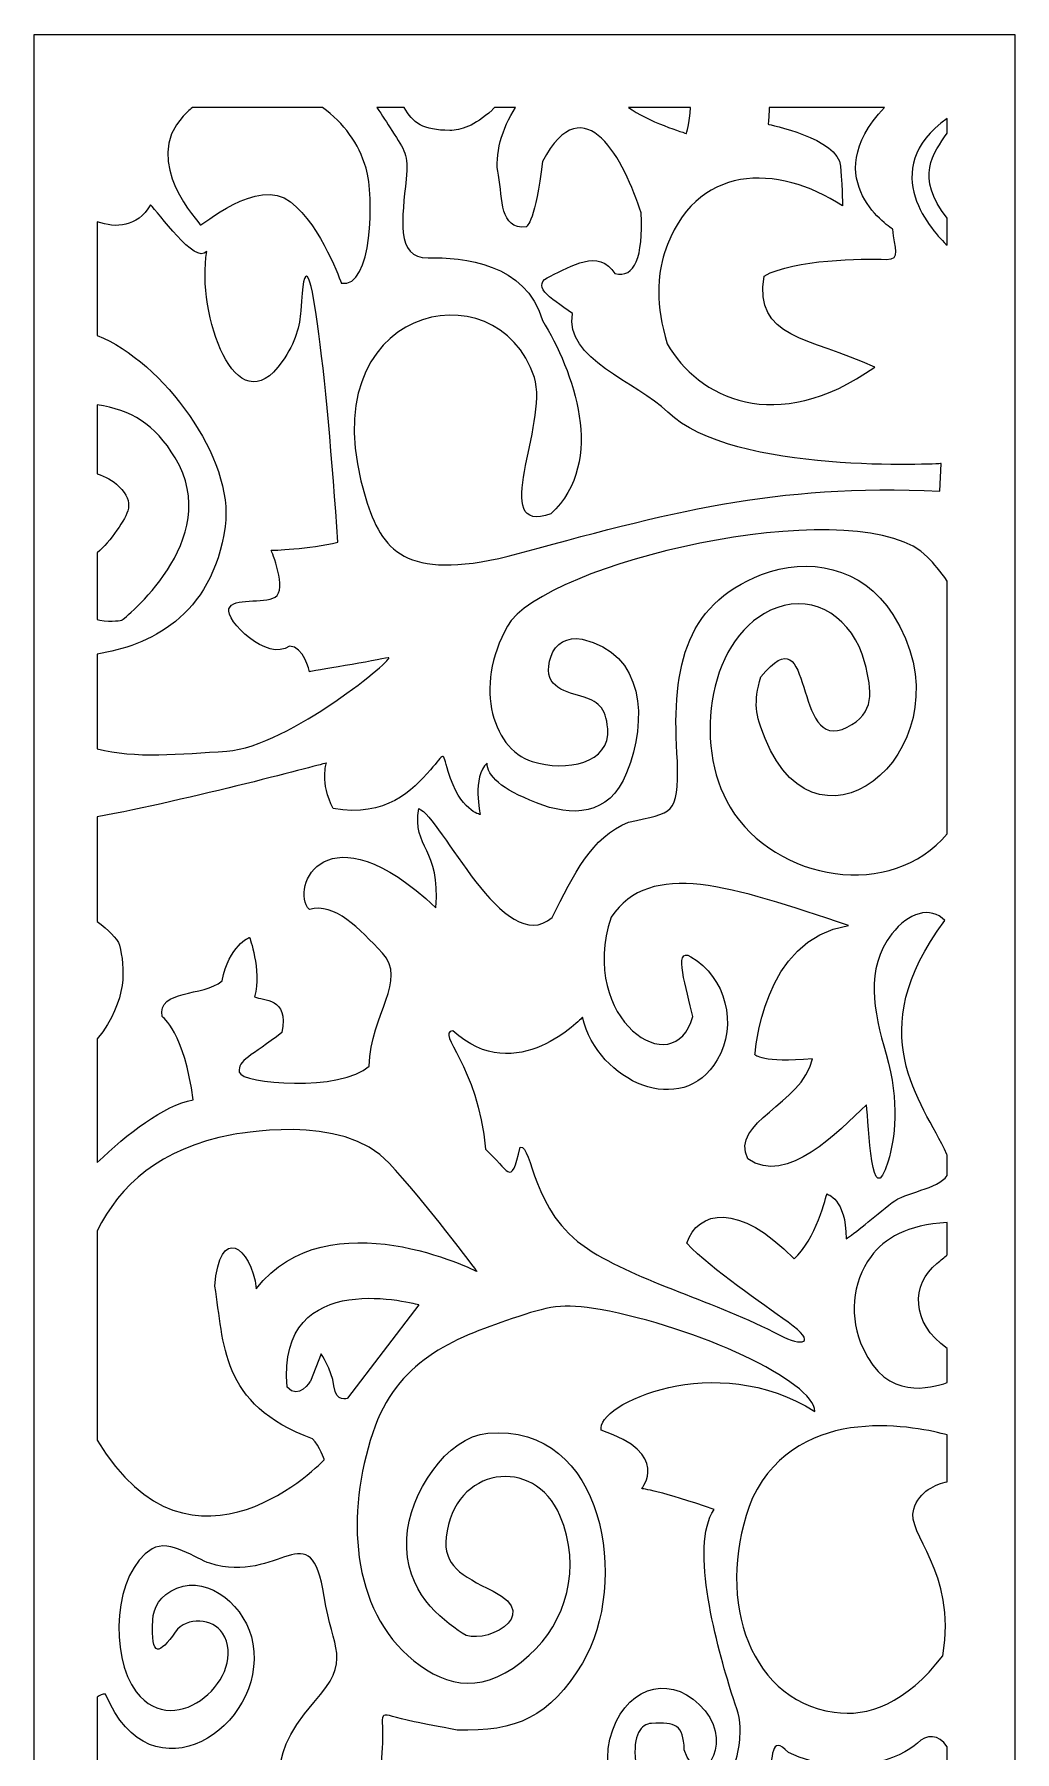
# Model space of a CAD drawing. Header units: centimetres. Extents: x -8.9 to 9, y -14 to 12.6.
# Drawn here: x -8.93 to -1.31, y -0.7 to 12.65 of the extents above; entities that cross this region are included whole.
import ezdxf

# ---------------------------------------------------------------- set-up
doc = ezdxf.new("R2010")
doc.units = ezdxf.units.CM
doc.header["$MEASUREMENT"] = 0
doc.layers.add('layer 1', color=7, linetype='Continuous')

msp = doc.modelspace()

# ---------------------------------------------------------------- linework, layer by layer
at = {"layer": 'layer 1', "color": 177}
for points, knots in [([(-1.30686, 12.6488), (-1.30686, 12.6488), (-8.93285, 12.6488), (-8.93285, 12.6488), (-8.93285, 12.6488), (-8.93285, 12.6488), (-8.93285, -14.04216), (-8.93285, -14.04216), (-8.93285, -14.04216), (-8.93285, -14.04216), (-1.30686, -14.04216), (-1.30686, -14.04216), (-1.30686, -14.04216), (-1.30686, -14.04216), (-1.30686, 12.6488), (-1.30686, 12.6488)], [0, 0, 0, 0, 0.2, 0.2, 0.2, 0.2, 0.4, 0.4, 0.4, 0.4, 0.6, 0.6, 0.6, 0.6, 1, 1, 1, 1]), ([(-6.26848, 12.08091), (-6.26848, 12.08091), (-6.05555, 12.08091), (-6.05555, 12.08091), (-6.05555, 12.08091), (-5.99277, 11.96086), (-5.90708, 11.9026), (-5.70185, 11.90227), (-5.70185, 11.90227), (-5.61379, 11.90211), (-5.51211, 11.93555), (-5.37252, 12.05898), (-5.37252, 12.05898), (-5.36583, 12.06582), (-5.35931, 12.07319), (-5.35284, 12.08091), (-5.35284, 12.08091), (-5.35284, 12.08091), (-5.18889, 12.08091), (-5.18889, 12.08091), (-5.18889, 12.08091), (-5.29541, 11.91887), (-5.35561, 11.71048), (-5.32335, 11.55407), (-5.32335, 11.55407), (-5.2843, 11.3646), (-5.31911, 11.13507), (-5.10609, 11.15149), (-5.10609, 11.15149), (-5.10609, 11.15149), (-5.02774, 11.20594), (-4.98073, 11.65968), (-4.98073, 11.65968), (-4.65161, 12.27677), (-4.33817, 11.65968), (-4.21279, 11.26039), (-4.21279, 11.26039), (-4.19712, 10.91555), (-4.25982, 10.75219), (-4.41654, 10.78851), (-4.41654, 10.78851), (-4.5419, 10.98815), (-4.76132, 10.84294), (-4.91803, 10.77035), (-4.91803, 10.77035), (-5.07475, 10.69776), (-4.9337, 10.60701), (-4.74563, 10.47996), (-4.74563, 10.47996), (-4.81413, 10.123), (-4.24288, 9.94587), (-4.00456, 9.7132), (-4.00456, 9.7132), (-3.49989, 9.22034), (-1.87842, 9.31191), (-1.87842, 9.31191), (-1.87842, 9.31191), (-1.87842, 9.31191), (-1.88866, 9.09836), (-1.88866, 9.09836), (-1.88866, 9.09836), (-3.19751, 9.15539), (-3.97113, 8.93723), (-5.24714, 8.59239), (-5.24714, 8.59239), (-6.05106, 8.39786), (-6.23029, 8.63949), (-6.35456, 9.04043), (-6.35456, 9.04043), (-6.82246, 10.54987), (-5.32361, 10.85602), (-5.04288, 9.98157), (-5.04288, 9.98157), (-4.92808, 9.62395), (-5.40585, 8.74661), (-4.91413, 8.92079), (-4.91413, 8.92079), (-4.47671, 9.33515), (-4.74137, 10.03417), (-4.98073, 10.42551), (-4.98073, 10.42551), (-5.10463, 10.86904), (-5.60096, 10.91873), (-5.87035, 10.91168), (-5.87035, 10.91168), (-6.12729, 10.90495), (-6.06867, 11.23006), (-6.04093, 11.52187), (-6.04093, 11.52187), (-6.02184, 11.7229), (-6.04942, 11.73921), (-6.15161, 11.90134), (-6.15161, 11.90134), (-6.18842, 11.95973), (-6.22779, 12.01976), (-6.26848, 12.08091)], [0, 0, 0, 0, 0.04, 0.04, 0.04, 0.04, 0.08, 0.08, 0.08, 0.08, 0.12, 0.12, 0.12, 0.12, 0.16, 0.16, 0.16, 0.16, 0.2, 0.2, 0.2, 0.2, 0.24, 0.24, 0.24, 0.24, 0.28, 0.28, 0.28, 0.28, 0.32, 0.32, 0.32, 0.32, 0.36, 0.36, 0.36, 0.36, 0.4, 0.4, 0.4, 0.4, 0.44, 0.44, 0.44, 0.44, 0.48, 0.48, 0.48, 0.48, 0.52, 0.52, 0.52, 0.52, 0.56, 0.56, 0.56, 0.56, 0.6, 0.6, 0.6, 0.6, 0.64, 0.64, 0.64, 0.64, 0.68, 0.68, 0.68, 0.68, 0.72, 0.72, 0.72, 0.72, 0.76, 0.76, 0.76, 0.76, 0.8, 0.8, 0.8, 0.8, 0.84, 0.84, 0.84, 0.84, 0.88, 0.88, 0.88, 0.88, 0.92, 0.92, 0.92, 0.92, 1, 1, 1, 1]), ([(-7.7026, 12.08091), (-7.7026, 12.08091), (-6.69244, 12.08091), (-6.69244, 12.08091), (-6.69244, 12.08091), (-6.5206, 11.95489), (-6.41155, 11.80656), (-6.35184, 11.6073), (-6.35184, 11.6073), (-6.28791, 11.39395), (-6.30071, 10.66766), (-6.54485, 10.71478), (-6.54485, 10.71478), (-6.54485, 10.71478), (-6.697, 11.15527), (-6.93921, 11.34611), (-6.93921, 11.34611), (-7.1958, 11.54835), (-7.64189, 11.14774), (-7.64189, 11.16853), (-7.64189, 11.16853), (-7.64189, 11.18213), (-8.10909, 11.65515), (-7.77413, 12.01334), (-7.77413, 12.01334), (-7.75218, 12.0368), (-7.72822, 12.05937), (-7.7026, 12.08091)], [0, 0, 0, 0, 0.125, 0.125, 0.125, 0.125, 0.25, 0.25, 0.25, 0.25, 0.375, 0.375, 0.375, 0.375, 0.5, 0.5, 0.5, 0.5, 0.625, 0.625, 0.625, 0.625, 0.75, 0.75, 0.75, 0.75, 1, 1, 1, 1]), ([(-4.30987, 12.08091), (-4.30987, 12.08091), (-3.82759, 12.08091), (-3.82759, 12.08091), (-3.82759, 12.08091), (-3.83787, 11.95663), (-3.85939, 11.87748), (-3.85939, 11.87748), (-3.85939, 11.87748), (-3.85939, 11.87748), (-4.17477, 11.97458), (-4.30987, 12.08091)], [0, 0, 0, 0, 0.25, 0.25, 0.25, 0.25, 0.5, 0.5, 0.5, 0.5, 1, 1, 1, 1]), ([(-3.21606, 12.08091), (-3.21606, 12.08091), (-2.31992, 12.08091), (-2.31992, 12.08091), (-2.31992, 12.08091), (-2.86013, 11.51024), (-2.25379, 11.13335), (-2.25379, 11.13335), (-2.25379, 11.13335), (-2.24428, 10.98994), (-2.1827, 10.89687), (-2.30664, 10.89966), (-2.30664, 10.89966), (-2.49358, 10.90398), (-3.01487, 10.90306), (-3.2568, 10.77035), (-3.2568, 10.77035), (-3.33517, 10.28031), (-2.91202, 10.29847), (-2.39484, 10.06252), (-2.39484, 10.06252), (-3.16278, 9.51802), (-3.77398, 9.82656), (-4.00905, 10.24401), (-4.00905, 10.24401), (-4.10309, 10.54349), (-4.08693, 10.77659), (-4.03001, 10.95101), (-4.03001, 10.95101), (-3.80123, 11.65193), (-3.14775, 11.64401), (-2.64561, 11.31485), (-2.64561, 11.31485), (-2.64561, 11.31485), (-2.64561, 11.40559), (-2.66128, 11.62339), (-2.66128, 11.62339), (-2.67695, 11.84118), (-3.22546, 11.95009), (-3.22546, 11.95009), (-3.22546, 11.95009), (-3.22546, 11.95009), (-3.2182, 11.99522), (-3.21606, 12.08091)], [0, 0, 0, 0, 0.08333333, 0.08333333, 0.08333333, 0.08333333, 0.16666667, 0.16666667, 0.16666667, 0.16666667, 0.25, 0.25, 0.25, 0.25, 0.33333333, 0.33333333, 0.33333333, 0.33333333, 0.41666667, 0.41666667, 0.41666667, 0.41666667, 0.5, 0.5, 0.5, 0.5, 0.58333333, 0.58333333, 0.58333333, 0.58333333, 0.66666667, 0.66666667, 0.66666667, 0.66666667, 0.75, 0.75, 0.75, 0.75, 0.83333333, 0.83333333, 0.83333333, 0.83333333, 1, 1, 1, 1]), ([(-1.83159, 11.99509), (-1.83159, 11.99509), (-1.83159, 11.88067), (-1.83159, 11.88067), (-1.83159, 11.88067), (-1.93723, 11.72889), (-2.08855, 11.54172), (-1.83159, 11.21989), (-1.83159, 11.21989), (-1.83159, 11.21989), (-1.83159, 11.00904), (-1.83159, 11.00904), (-1.83159, 11.00904), (-1.93571, 11.10288), (-2.39261, 11.59435), (-1.83159, 11.99509)], [0, 0, 0, 0, 0.2, 0.2, 0.2, 0.2, 0.4, 0.4, 0.4, 0.4, 0.6, 0.6, 0.6, 0.6, 1, 1, 1, 1]), ([(-8.44311, 7.09621), (-8.44311, 7.09621), (-8.44311, 7.83168), (-8.44311, 7.83168), (-8.44311, 7.83168), (-8.04891, 7.89427), (-7.54765, 8.11573), (-7.4488, 8.82392), (-7.4488, 8.82392), (-7.37509, 9.35217), (-7.93109, 10.10271), (-8.44311, 10.30894), (-8.44311, 10.30894), (-8.44311, 10.30894), (-8.44311, 11.19115), (-8.44311, 11.19115), (-8.44311, 11.19115), (-8.29659, 11.14132), (-8.13496, 11.14556), (-8.02979, 11.32421), (-8.02979, 11.32421), (-7.96709, 11.26975), (-7.685, 10.8523), (-7.59096, 10.96121), (-7.59096, 10.96121), (-7.6742, 10.47912), (-7.36693, 9.58452), (-7.00421, 10.10543), (-7.00421, 10.10543), (-6.8984, 10.25738), (-6.86656, 10.38486), (-6.86029, 10.50057), (-6.86029, 10.50057), (-6.81321, 11.36906), (-6.65482, 9.96056), (-6.57228, 8.7015), (-6.57228, 8.7015), (-6.7917, 8.64706), (-7.08946, 8.63805), (-7.08946, 8.63805), (-7.08946, 8.63805), (-7.08946, 8.63805), (-6.96409, 8.32951), (-7.05812, 8.27505), (-7.05812, 8.27505), (-7.15216, 8.2206), (-7.38723, 8.27505), (-7.41857, 8.1843), (-7.41857, 8.1843), (-7.44991, 8.09355), (-7.1208, 7.76687), (-6.94841, 7.89392), (-6.94841, 7.89392), (-6.83871, 7.89392), (-6.7917, 7.69426), (-6.7917, 7.69426), (-6.7917, 7.69426), (-6.7917, 7.69426), (-6.25886, 7.78501), (-6.18049, 7.80317), (-6.18049, 7.80317), (-6.10213, 7.82131), (-6.94841, 7.11347), (-7.43424, 7.07718), (-7.43424, 7.07718), (-7.79843, 7.05437), (-8.15025, 7.01726), (-8.44311, 7.09621)], [0, 0, 0, 0, 0.05555556, 0.05555556, 0.05555556, 0.05555556, 0.11111111, 0.11111111, 0.11111111, 0.11111111, 0.16666667, 0.16666667, 0.16666667, 0.16666667, 0.22222222, 0.22222222, 0.22222222, 0.22222222, 0.27777778, 0.27777778, 0.27777778, 0.27777778, 0.33333333, 0.33333333, 0.33333333, 0.33333333, 0.38888889, 0.38888889, 0.38888889, 0.38888889, 0.44444444, 0.44444444, 0.44444444, 0.44444444, 0.5, 0.5, 0.5, 0.5, 0.55555556, 0.55555556, 0.55555556, 0.55555556, 0.61111111, 0.61111111, 0.61111111, 0.61111111, 0.66666667, 0.66666667, 0.66666667, 0.66666667, 0.72222222, 0.72222222, 0.72222222, 0.72222222, 0.77777778, 0.77777778, 0.77777778, 0.77777778, 0.83333333, 0.83333333, 0.83333333, 0.83333333, 0.88888889, 0.88888889, 0.88888889, 0.88888889, 1, 1, 1, 1]), ([(-8.44311, 8.09942), (-8.44311, 8.09942), (-8.44311, 8.61779), (-8.44311, 8.61779), (-8.44311, 8.61779), (-8.39075, 8.66411), (-8.33809, 8.72194), (-8.29028, 8.79397), (-8.29028, 8.79397), (-8.20178, 8.92727), (-8.14676, 9.00419), (-8.27459, 9.13398), (-8.27459, 9.13398), (-8.3212, 9.18126), (-8.38046, 9.21257), (-8.44311, 9.23297), (-8.44311, 9.23297), (-8.44311, 9.23297), (-8.44311, 9.76831), (-8.44311, 9.76831), (-8.44311, 9.76831), (-8.17938, 9.7277), (-7.99772, 9.6223), (-7.83664, 9.35697), (-7.83664, 9.35697), (-7.44755, 8.71616), (-8.25082, 8.09597), (-8.25082, 8.09597), (-8.25082, 8.09597), (-8.25082, 8.09597), (-8.32919, 8.07781), (-8.42321, 8.09597), (-8.42321, 8.09597), (-8.42985, 8.09666), (-8.43647, 8.09785), (-8.44311, 8.09942)], [0, 0, 0, 0, 0.1, 0.1, 0.1, 0.1, 0.2, 0.2, 0.2, 0.2, 0.3, 0.3, 0.3, 0.3, 0.4, 0.4, 0.4, 0.4, 0.5, 0.5, 0.5, 0.5, 0.6, 0.6, 0.6, 0.6, 0.7, 0.7, 0.7, 0.7, 0.8, 0.8, 0.8, 0.8, 1, 1, 1, 1]), ([(-8.44311, 3.88006), (-8.44311, 3.88006), (-8.44311, 4.83963), (-8.44311, 4.83963), (-8.44311, 4.83963), (-8.19964, 5.14385), (-8.23111, 5.40021), (-8.26965, 5.56759), (-8.26965, 5.56759), (-8.28949, 5.62735), (-8.35793, 5.68571), (-8.44311, 5.75299), (-8.44311, 5.75299), (-8.44311, 5.75299), (-8.44311, 6.56614), (-8.44311, 6.56614), (-8.44311, 6.56614), (-7.74518, 6.6939), (-6.66045, 6.98456), (-6.66045, 6.98456), (-6.66045, 6.98456), (-6.66045, 6.98456), (-6.71364, 6.83055), (-6.60724, 6.63032), (-6.60724, 6.63032), (-6.19581, 6.55887), (-5.99122, 6.77299), (-5.85196, 6.93069), (-5.85196, 6.93069), (-5.73764, 7.06019), (-5.76225, 7.08716), (-5.71275, 6.91855), (-5.71275, 6.91855), (-5.62177, 6.60855), (-5.46353, 6.58412), (-5.46353, 6.58412), (-5.46353, 6.58412), (-5.46353, 6.58412), (-5.53001, 6.87675), (-5.41032, 6.98456), (-5.41032, 6.98456), (-5.41032, 6.88418), (-5.30439, 6.78375), (-5.02775, 6.67505), (-5.02775, 6.67505), (-4.75414, 6.56753), (-4.46273, 6.56538), (-4.32517, 6.90957), (-4.32517, 6.90957), (-4.16031, 7.32194), (-4.18618, 7.84093), (-4.67165, 7.94627), (-4.67165, 7.94627), (-4.78891, 7.97172), (-4.88211, 7.90939), (-4.91309, 7.81648), (-4.91309, 7.81648), (-4.99034, 7.58486), (-4.82417, 7.54544), (-4.68036, 7.50357), (-4.68036, 7.50357), (-4.55013, 7.46564), (-4.48705, 7.42335), (-4.47253, 7.25045), (-4.47253, 7.25045), (-4.45016, 6.98425), (-4.79398, 6.91192), (-5.05946, 6.99656), (-5.05946, 6.99656), (-5.38393, 7.10005), (-5.52334, 7.62198), (-5.22414, 8.0935), (-5.22414, 8.0935), (-4.7889, 8.59755), (-2.47515, 9.09097), (-1.98473, 8.58586), (-1.98473, 8.58586), (-1.93503, 8.53467), (-1.88243, 8.47246), (-1.83159, 8.39873), (-1.83159, 8.39873), (-1.83159, 8.39873), (-1.83159, 6.43449), (-1.83159, 6.43449), (-1.83159, 6.43449), (-2.25962, 5.91747), (-3.16654, 6.05893), (-3.51998, 6.64126), (-3.51998, 6.64126), (-3.81563, 7.12839), (-3.69201, 7.99456), (-3.15624, 8.19197), (-3.15624, 8.19197), (-2.85848, 8.30164), (-2.56263, 8.10643), (-2.47405, 7.77002), (-2.47405, 7.77002), (-2.41331, 7.53917), (-2.39274, 7.37175), (-2.61052, 7.26233), (-2.61052, 7.26233), (-3.04515, 7.04395), (-2.85122, 8.1852), (-3.2809, 7.65354), (-3.2809, 7.65354), (-3.33971, 7.45209), (-3.32435, 7.36434), (-3.2479, 7.17465), (-3.2479, 7.17465), (-2.82306, 6.12033), (-1.62178, 7.14213), (-2.25355, 8.13844), (-2.25355, 8.13844), (-2.4949, 8.51907), (-2.91825, 8.58521), (-3.27507, 8.44933), (-3.27507, 8.44933), (-3.89298, 8.21405), (-3.97998, 7.68658), (-3.9294, 6.99573), (-3.9294, 6.99573), (-3.92149, 6.5754), (-3.96162, 6.60292), (-4.31076, 6.52526), (-4.31076, 6.52526), (-4.60228, 6.40384), (-4.73304, 6.12514), (-4.90495, 5.78323), (-4.90495, 5.78323), (-5.27733, 5.45978), (-5.7694, 6.56872), (-5.94229, 6.63032), (-5.94229, 6.63032), (-5.9955, 6.32229), (-5.7694, 6.32229), (-5.8093, 5.86023), (-5.8093, 5.86023), (-6.66045, 6.66112), (-6.95303, 6.01424), (-6.79344, 5.84483), (-6.79344, 5.84483), (-6.59801, 5.90439), (-6.40258, 5.69674), (-6.2256, 5.50698), (-6.2256, 5.50698), (-6.02676, 5.29379), (-6.31719, 5.04073), (-6.32797, 4.62809), (-6.32797, 4.62809), (-6.54076, 4.42786), (-7.32541, 4.48947), (-7.3387, 4.58188), (-7.3387, 4.58188), (-7.35201, 4.67429), (-7.24561, 4.7051), (-7.00622, 4.88991), (-7.00622, 4.88991), (-6.95303, 5.16715), (-7.15252, 5.13634), (-7.21901, 5.16715), (-7.21901, 5.16715), (-7.16582, 5.38277), (-7.25891, 5.6292), (-7.25891, 5.6292), (-7.25891, 5.6292), (-7.25891, 5.6292), (-7.4185, 5.56759), (-7.47169, 5.29037), (-7.47169, 5.29037), (-7.61799, 5.16715), (-7.97707, 5.22875), (-7.93717, 5.01313), (-7.93717, 5.01313), (-7.93717, 5.01313), (-7.76429, 4.88991), (-7.69779, 4.36626), (-7.69779, 4.36626), (-7.92701, 4.3232), (-8.20814, 4.10301), (-8.44311, 3.88006)], [0, 0, 0, 0, 0.02173913, 0.02173913, 0.02173913, 0.02173913, 0.04347826, 0.04347826, 0.04347826, 0.04347826, 0.06521739, 0.06521739, 0.06521739, 0.06521739, 0.08695652, 0.08695652, 0.08695652, 0.08695652, 0.10869565, 0.10869565, 0.10869565, 0.10869565, 0.13043478, 0.13043478, 0.13043478, 0.13043478, 0.15217391, 0.15217391, 0.15217391, 0.15217391, 0.17391304, 0.17391304, 0.17391304, 0.17391304, 0.19565217, 0.19565217, 0.19565217, 0.19565217, 0.2173913, 0.2173913, 0.2173913, 0.2173913, 0.23913043, 0.23913043, 0.23913043, 0.23913043, 0.26086957, 0.26086957, 0.26086957, 0.26086957, 0.2826087, 0.2826087, 0.2826087, 0.2826087, 0.30434783, 0.30434783, 0.30434783, 0.30434783, 0.32608696, 0.32608696, 0.32608696, 0.32608696, 0.34782609, 0.34782609, 0.34782609, 0.34782609, 0.36956522, 0.36956522, 0.36956522, 0.36956522, 0.39130435, 0.39130435, 0.39130435, 0.39130435, 0.41304348, 0.41304348, 0.41304348, 0.41304348, 0.43478261, 0.43478261, 0.43478261, 0.43478261, 0.45652174, 0.45652174, 0.45652174, 0.45652174, 0.47826087, 0.47826087, 0.47826087, 0.47826087, 0.5, 0.5, 0.5, 0.5, 0.52173913, 0.52173913, 0.52173913, 0.52173913, 0.54347826, 0.54347826, 0.54347826, 0.54347826, 0.56521739, 0.56521739, 0.56521739, 0.56521739, 0.58695652, 0.58695652, 0.58695652, 0.58695652, 0.60869565, 0.60869565, 0.60869565, 0.60869565, 0.63043478, 0.63043478, 0.63043478, 0.63043478, 0.65217391, 0.65217391, 0.65217391, 0.65217391, 0.67391304, 0.67391304, 0.67391304, 0.67391304, 0.69565217, 0.69565217, 0.69565217, 0.69565217, 0.7173913, 0.7173913, 0.7173913, 0.7173913, 0.73913043, 0.73913043, 0.73913043, 0.73913043, 0.76086957, 0.76086957, 0.76086957, 0.76086957, 0.7826087, 0.7826087, 0.7826087, 0.7826087, 0.80434783, 0.80434783, 0.80434783, 0.80434783, 0.82608696, 0.82608696, 0.82608696, 0.82608696, 0.84782609, 0.84782609, 0.84782609, 0.84782609, 0.86956522, 0.86956522, 0.86956522, 0.86956522, 0.89130435, 0.89130435, 0.89130435, 0.89130435, 0.91304348, 0.91304348, 0.91304348, 0.91304348, 0.93478261, 0.93478261, 0.93478261, 0.93478261, 0.95652174, 0.95652174, 0.95652174, 0.95652174, 1, 1, 1, 1]), ([(-1.83159, 3.93695), (-1.83159, 3.93695), (-1.83159, 3.77726), (-1.83159, 3.77726), (-1.83159, 3.77726), (-1.9055, 3.67307), (-2.16014, 3.64778), (-2.2592, 3.56835), (-2.2592, 3.56835), (-2.40276, 3.45317), (-2.55999, 3.32081), (-2.61807, 3.28718), (-2.61807, 3.28718), (-2.61807, 3.59984), (-2.76804, 3.63456), (-2.76804, 3.63456), (-2.76804, 3.63456), (-2.76804, 3.63456), (-2.85804, 3.26981), (-3.02301, 3.13086), (-3.02301, 3.13086), (-3.45485, 3.57541), (-3.77151, 3.50883), (-3.858, 3.25109), (-3.858, 3.25109), (-3.65054, 3.03818), (-3.27748, 2.78774), (-3.06997, 2.63833), (-3.06997, 2.63833), (-2.83045, 2.46591), (-2.9662, 2.44875), (-3.13382, 2.53709), (-3.13382, 2.53709), (-3.63388, 2.80067), (-4.23054, 2.94849), (-4.63068, 3.21015), (-4.63068, 3.21015), (-5.06707, 3.49549), (-5.05579, 4.0118), (-5.15275, 3.99933), (-5.15275, 3.99933), (-5.22776, 3.6693), (-5.24275, 3.82564), (-5.42273, 3.98196), (-5.42273, 3.98196), (-5.48273, 4.642), (-5.81268, 4.88517), (-5.6777, 4.90254), (-5.6777, 4.90254), (-5.18276, 4.45094), (-4.66975, 5.00818), (-4.66975, 5.00818), (-4.66975, 5.00818), (-4.54505, 4.50272), (-3.89174, 4.21722), (-3.61991, 4.67665), (-3.61991, 4.67665), (-3.45884, 4.9489), (-3.55489, 5.32316), (-3.82474, 5.47922), (-3.82474, 5.47922), (-3.97089, 5.56375), (-3.85486, 5.22213), (-3.81119, 5.01494), (-3.81119, 5.01494), (-3.94987, 4.48566), (-4.71031, 4.99104), (-4.44594, 5.78573), (-4.44594, 5.78573), (-4.13822, 6.2393), (-3.5138, 6.02951), (-2.59958, 5.72093), (-2.59958, 5.72093), (-3.27097, 5.62375), (-3.32693, 4.7166), (-3.32693, 4.7166), (-3.32693, 4.7166), (-3.32693, 4.7166), (-3.27097, 4.6518), (-2.87933, 4.6842), (-2.87933, 4.6842), (-2.96325, 4.32783), (-3.52276, 4.19822), (-3.38288, 3.90665), (-3.38288, 3.90665), (-3.07521, 3.69271), (-2.68336, 4.1206), (-2.4597, 4.32783), (-2.4597, 4.32783), (-2.43931, 4.17823), (-2.4245, 3.46051), (-2.29102, 3.89044), (-2.29102, 3.89044), (-2.23854, 4.05944), (-2.19948, 4.34348), (-2.3068, 4.72158), (-2.3068, 4.72158), (-2.40448, 5.06587), (-2.47479, 5.37781), (-2.26142, 5.65708), (-2.26142, 5.65708), (-2.13763, 5.8191), (-1.96033, 5.87775), (-1.85062, 5.7595), (-1.85062, 5.7595), (-2.50576, 4.87828), (-2.03258, 4.37008), (-1.83411, 3.94259), (-1.83411, 3.94259), (-1.83411, 3.94259), (-1.83159, 3.93695), (-1.83159, 3.93695)], [0, 0, 0, 0, 0.03448276, 0.03448276, 0.03448276, 0.03448276, 0.06896552, 0.06896552, 0.06896552, 0.06896552, 0.10344828, 0.10344828, 0.10344828, 0.10344828, 0.13793103, 0.13793103, 0.13793103, 0.13793103, 0.17241379, 0.17241379, 0.17241379, 0.17241379, 0.20689655, 0.20689655, 0.20689655, 0.20689655, 0.24137931, 0.24137931, 0.24137931, 0.24137931, 0.27586207, 0.27586207, 0.27586207, 0.27586207, 0.31034483, 0.31034483, 0.31034483, 0.31034483, 0.34482759, 0.34482759, 0.34482759, 0.34482759, 0.37931034, 0.37931034, 0.37931034, 0.37931034, 0.4137931, 0.4137931, 0.4137931, 0.4137931, 0.44827586, 0.44827586, 0.44827586, 0.44827586, 0.48275862, 0.48275862, 0.48275862, 0.48275862, 0.51724138, 0.51724138, 0.51724138, 0.51724138, 0.55172414, 0.55172414, 0.55172414, 0.55172414, 0.5862069, 0.5862069, 0.5862069, 0.5862069, 0.62068966, 0.62068966, 0.62068966, 0.62068966, 0.65517241, 0.65517241, 0.65517241, 0.65517241, 0.68965517, 0.68965517, 0.68965517, 0.68965517, 0.72413793, 0.72413793, 0.72413793, 0.72413793, 0.75862069, 0.75862069, 0.75862069, 0.75862069, 0.79310345, 0.79310345, 0.79310345, 0.79310345, 0.82758621, 0.82758621, 0.82758621, 0.82758621, 0.86206897, 0.86206897, 0.86206897, 0.86206897, 0.89655172, 0.89655172, 0.89655172, 0.89655172, 0.93103448, 0.93103448, 0.93103448, 0.93103448, 1, 1, 1, 1]), ([(-8.44311, 1.7211), (-8.44311, 1.7211), (-8.44311, 3.34851), (-8.44311, 3.34851), (-8.44311, 3.34851), (-8.27218, 3.69851), (-7.95294, 3.99217), (-7.3961, 4.09399), (-7.3961, 4.09399), (-7.3961, 4.09399), (-6.52873, 4.27577), (-6.17352, 3.87395), (-6.17352, 3.87395), (-5.90917, 3.59653), (-5.48788, 3.03209), (-5.48788, 3.03209), (-5.48788, 3.03209), (-5.48788, 3.03209), (-6.64438, 3.61566), (-7.20612, 2.89815), (-7.20612, 2.89815), (-7.2474, 3.23298), (-7.49524, 3.39563), (-7.52828, 2.91729), (-7.52828, 2.91729), (-7.45393, 2.47721), (-7.49524, 1.99887), (-6.7683, 1.73101), (-6.7683, 1.73101), (-6.71046, 1.67361), (-6.67742, 1.56838), (-6.67742, 1.56838), (-6.67742, 1.56838), (-6.67742, 1.56838), (-7.70285, 0.48991), (-8.44311, 1.7211)], [0, 0, 0, 0, 0.1, 0.1, 0.1, 0.1, 0.2, 0.2, 0.2, 0.2, 0.3, 0.3, 0.3, 0.3, 0.4, 0.4, 0.4, 0.4, 0.5, 0.5, 0.5, 0.5, 0.6, 0.6, 0.6, 0.6, 0.7, 0.7, 0.7, 0.7, 0.8, 0.8, 0.8, 0.8, 1, 1, 1, 1]), ([(-1.83159, 3.41393), (-1.83159, 3.41393), (-1.83159, 3.16211), (-1.83159, 3.16211), (-1.83159, 3.16211), (-1.85399, 3.14087), (-1.87904, 3.1215), (-1.91234, 3.09411), (-1.91234, 3.09411), (-2.1076, 2.93341), (-2.1204, 2.63394), (-1.83159, 2.43325), (-1.83159, 2.43325), (-1.83159, 2.43325), (-1.83159, 2.16866), (-1.83159, 2.16866), (-1.83159, 2.16866), (-1.96048, 2.12608), (-2.30087, 2.02685), (-2.48636, 2.43281), (-2.48636, 2.43281), (-2.59742, 2.67587), (-2.57517, 2.94223), (-2.42397, 3.14876), (-2.42397, 3.14876), (-2.3211, 3.28931), (-2.1442, 3.39305), (-1.83159, 3.41393)], [0, 0, 0, 0, 0.125, 0.125, 0.125, 0.125, 0.25, 0.25, 0.25, 0.25, 0.375, 0.375, 0.375, 0.375, 0.5, 0.5, 0.5, 0.5, 0.625, 0.625, 0.625, 0.625, 0.75, 0.75, 0.75, 0.75, 1, 1, 1, 1]), ([(-6.49568, 2.0467), (-6.49568, 2.0467), (-5.94221, 2.77379), (-5.94221, 2.77379), (-5.94221, 2.77379), (-5.94221, 2.77379), (-7.04916, 3.08948), (-6.96654, 2.13281), (-6.96654, 2.13281), (-6.87569, 2.02757), (-6.78481, 2.18064), (-6.78481, 2.18064), (-6.78481, 2.18064), (-6.78481, 2.18064), (-6.7022, 2.39112), (-6.7022, 2.39112), (-6.7022, 2.39112), (-6.7022, 2.39112), (-6.6196, 2.27631), (-6.60307, 2.14237), (-6.60307, 2.14237), (-6.58656, 2.00845), (-6.49568, 2.0467), (-6.49568, 2.0467)], [0, 0, 0, 0, 0.14285714, 0.14285714, 0.14285714, 0.14285714, 0.28571429, 0.28571429, 0.28571429, 0.28571429, 0.42857143, 0.42857143, 0.42857143, 0.42857143, 0.57142857, 0.57142857, 0.57142857, 0.57142857, 0.71428571, 0.71428571, 0.71428571, 0.71428571, 1, 1, 1, 1]), ([(-8.44311, -3.26502), (-8.44311, -3.26502), (-8.44311, -2.25103), (-8.44311, -2.25103), (-8.44311, -2.25103), (-8.38408, -2.22346), (-8.32178, -2.20049), (-8.26856, -2.19431), (-8.26856, -2.19431), (-8.11183, -2.17616), (-8.11183, -1.75873), (-8.11183, -1.64982), (-8.11183, -1.64982), (-8.11183, -1.57101), (-8.32517, -1.42575), (-8.44311, -1.35144), (-8.44311, -1.35144), (-8.44311, -1.35144), (-8.44311, -0.27759), (-8.44311, -0.27759), (-8.44311, -0.27759), (-8.42477, -0.25977), (-8.40334, -0.25048), (-8.37825, -0.25229), (-8.37825, -0.25229), (-8.02957, -1.1079), (-7.12303, -0.50945), (-7.23212, 0.13777), (-7.23212, 0.13777), (-7.28057, 0.42518), (-7.57312, 0.67201), (-7.82309, 0.57047), (-7.82309, 0.57047), (-7.95831, 0.51554), (-8.00664, 0.41865), (-8.01136, 0.32333), (-8.01136, 0.32333), (-8.02648, 0.0174), (-7.95965, 0.05823), (-7.83611, 0.2291), (-7.83611, 0.2291), (-7.74578, 0.35405), (-7.54293, 0.3343), (-7.46907, 0.22075), (-7.46907, 0.22075), (-7.25953, -0.10156), (-7.83231, -0.63871), (-8.13997, -0.23611), (-8.13997, -0.23611), (-8.3545, 0.04455), (-8.31407, 0.70117), (-8.01721, 0.87565), (-8.01721, 0.87565), (-7.877, 0.95804), (-7.67312, 0.79437), (-7.56734, 0.76374), (-7.56734, 0.76374), (-7.02442, 0.59227), (-6.78322, 1.17679), (-6.67874, 0.50687), (-6.67874, 0.50687), (-6.61306, 0.08566), (-6.45621, 0.02201), (-6.75764, -0.31702), (-6.75764, -0.31702), (-7.19637, -0.81042), (-6.9521, -1.05089), (-6.9521, -1.05089), (-6.9521, -1.05089), (-6.9521, -1.05089), (-6.65434, -0.90569), (-6.65434, -0.90569), (-6.65434, -0.90569), (-6.65434, -0.90569), (-6.65434, -1.05089), (-6.41925, -1.12348), (-6.41925, -1.12348), (-6.26646, -1.07925), (-6.23006, -0.82606), (-6.22492, -0.63503), (-6.22492, -0.63503), (-6.21706, -0.34068), (-6.28506, -0.40676), (-5.97886, -0.46754), (-5.97886, -0.46754), (-5.89538, -0.48412), (-5.78622, -0.50552), (-5.64471, -0.53273), (-5.64471, -0.53273), (-5.18643, -0.54772), (-4.92132, -0.43086), (-4.66973, -0.01169), (-4.66973, -0.01169), (-4.29884, 0.60629), (-4.49478, 1.85725), (-5.40587, 1.77515), (-5.40587, 1.77515), (-5.72626, 1.74629), (-6.01742, 1.30606), (-6.03519, 0.95557), (-6.03519, 0.95557), (-6.05657, 0.53509), (-5.76348, 0.33302), (-5.60432, 0.2196), (-5.60432, 0.2196), (-5.45771, 0.11512), (-4.96164, 0.34785), (-5.36484, 0.54703), (-5.36484, 0.54703), (-5.61513, 0.67065), (-5.75263, 0.74906), (-5.72946, 0.9666), (-5.72946, 0.9666), (-5.67103, 1.51674), (-5.04414, 1.60298), (-4.84373, 1.13447), (-4.84373, 1.13447), (-4.66979, 0.72781), (-4.79705, 0.30892), (-5.08234, 0.04944), (-5.08234, 0.04944), (-5.42619, -0.26337), (-5.72168, -0.20253), (-5.98045, 0.00572), (-5.98045, 0.00572), (-6.478, 0.40618), (-6.50828, 1.15718), (-6.3008, 1.77747), (-6.3008, 1.77747), (-6.11378, 2.33658), (-5.68682, 2.50785), (-5.21492, 2.66637), (-5.21492, 2.66637), (-4.93474, 2.76046), (-4.82561, 2.78992), (-4.53058, 2.73638), (-4.53058, 2.73638), (-3.77608, 2.59939), (-2.86172, 2.17777), (-2.86172, 1.94381), (-2.86172, 1.94381), (-3.62966, 2.43385), (-4.56997, 1.99826), (-4.52296, 1.79863), (-4.52296, 1.79863), (-3.97444, 1.61713), (-4.20951, 1.34488), (-4.20951, 1.34488), (-4.20951, 1.34488), (-4.20951, 1.34488), (-4.05279, 1.32672), (-3.64533, 1.18152), (-3.64533, 1.18152), (-3.84121, 0.89796), (-3.61625, 0.09369), (-3.50844, -0.24459), (-3.50844, -0.24459), (-3.46675, -0.37544), (-3.43914, -0.42453), (-3.44275, -0.56089), (-3.44275, -0.56089), (-3.4458, -0.67372), (-3.47442, -0.83253), (-3.58263, -0.99644), (-3.58263, -0.99644), (-3.81772, -1.30498), (-4.17817, -1.05089), (-4.25652, -0.77864), (-4.25652, -0.77864), (-4.27929, -0.56767), (-4.2114, -0.48438), (-4.13279, -0.48061), (-4.13279, -0.48061), (-3.94257, -0.47147), (-3.88578, -0.48623), (-3.87672, -0.68614), (-3.87672, -0.68614), (-3.76447, -1.02955), (-3.48813, -0.65452), (-3.71415, -0.38347), (-3.71415, -0.38347), (-3.95546, -0.09403), (-4.30163, -0.17114), (-4.43384, -0.53015), (-4.43384, -0.53015), (-4.57388, -0.91033), (-4.30891, -1.35965), (-3.94156, -1.43715), (-3.94156, -1.43715), (-3.47372, -1.53587), (-3.33164, -1.25799), (-3.2251, -0.90324), (-3.2251, -0.90324), (-3.18032, -0.75403), (-3.21365, -0.55593), (-3.06591, -0.70664), (-3.06591, -0.70664), (-2.62246, -0.92021), (-2.17999, -0.75253), (-2.06246, -0.63344), (-2.06246, -0.63344), (-1.99526, -0.56537), (-1.89667, -0.55994), (-1.83159, -0.66163), (-1.83159, -0.66163), (-1.83159, -0.66163), (-1.83159, -1.2094), (-1.83159, -1.2094), (-1.83159, -1.2094), (-2.40402, -1.37504), (-2.75682, -2.19286), (-2.43929, -2.78165), (-2.43929, -2.78165), (-2.26043, -3.11332), (-1.95275, -3.3196), (-1.95275, -3.3196), (-1.95275, -3.3196), (-2.57963, -3.91853), (-1.93708, -4.31782), (-1.93708, -4.31782), (-1.93708, -4.31782), (-1.93708, -4.31782), (-1.9214, -4.55377), (-1.9214, -4.55377), (-1.9214, -4.55377), (-2.14622, -4.54245), (-2.96545, -4.47405), (-2.94888, -4.81521), (-2.94888, -4.81521), (-2.93153, -5.16982), (-2.54277, -5.17669), (-2.07813, -5.38865), (-2.07813, -5.38865), (-2.84605, -5.93315), (-3.45726, -5.6246), (-3.69234, -5.20717), (-3.69234, -5.20717), (-3.78638, -4.9077), (-3.77021, -4.67458), (-3.71329, -4.50018), (-3.71329, -4.50018), (-3.48451, -3.79924), (-2.83103, -3.80715), (-2.32887, -4.13632), (-2.32887, -4.13632), (-2.32887, -4.13632), (-2.32887, -4.04559), (-2.34456, -3.82778), (-2.34456, -3.82778), (-2.36023, -3.60999), (-2.90875, -3.5011), (-2.90875, -3.5011), (-2.90875, -3.5011), (-2.90875, -3.5011), (-2.86172, -3.21069), (-2.97143, -2.70251), (-2.97143, -2.70251), (-3.15949, -2.19431), (-3.64533, -2.68436), (-3.64533, -2.68436), (-3.64533, -2.68436), (-3.89104, -1.26146), (-5.79851, -1.31378), (-5.94375, -2.62709), (-5.94375, -2.62709), (-5.99081, -3.05275), (-5.72628, -3.54835), (-5.38514, -3.54891), (-5.38514, -3.54891), (-5.07226, -3.54944), (-4.88553, -3.28764), (-4.83949, -2.96993), (-4.83949, -2.96993), (-4.80672, -2.74387), (-4.85251, -2.54755), (-4.98797, -2.43992), (-4.98797, -2.43992), (-5.20337, -2.26877), (-5.46153, -2.45974), (-5.51264, -2.72274), (-5.51264, -2.72274), (-5.56344, -2.98357), (-5.33079, -3.07754), (-5.26222, -2.91116), (-5.26222, -2.91116), (-5.21148, -2.788), (-5.25083, -2.73861), (-5.1919, -2.71513), (-5.1919, -2.71513), (-5.01766, -2.64572), (-5.00424, -2.96364), (-5.09466, -3.09674), (-5.09466, -3.09674), (-5.18707, -3.23273), (-5.35451, -3.33342), (-5.53449, -3.22227), (-5.53449, -3.22227), (-5.77187, -2.94666), (-5.71677, -2.55949), (-5.53034, -2.32328), (-5.53034, -2.32328), (-5.42127, -2.18508), (-5.26652, -2.03774), (-5.10772, -1.99526), (-5.10772, -1.99526), (-4.81298, -1.91636), (-4.38885, -2.02556), (-4.05279, -2.37581), (-4.05279, -2.37581), (-3.58263, -2.88401), (-3.77071, -3.57369), (-3.77071, -3.57369), (-3.77071, -3.57369), (-3.77071, -3.57369), (-4.08148, -3.22819), (-4.43733, -3.12695), (-4.43733, -3.12695), (-5.00525, -2.9654), (-5.20007, -4.33137), (-4.78937, -4.29968), (-4.78937, -4.29968), (-4.78937, -4.29968), (-4.71102, -4.24523), (-4.66401, -3.79148), (-4.66401, -3.79148), (-4.33489, -3.1744), (-4.02145, -3.79148), (-3.89607, -4.19078), (-3.89607, -4.19078), (-3.8804, -4.53563), (-3.9431, -4.69897), (-4.0998, -4.66268), (-4.0998, -4.66268), (-4.22518, -4.46302), (-4.44459, -4.60822), (-4.60131, -4.68082), (-4.60131, -4.68082), (-4.75803, -4.75343), (-4.61698, -4.84418), (-4.42892, -4.97122), (-4.42892, -4.97122), (-4.49162, -5.2979), (-4.2722, -5.35236), (-3.91174, -5.53385), (-3.91174, -5.53385), (-3.73935, -5.9876), (-2.87741, -6.278), (-2.87741, -6.278), (-2.87741, -6.278), (-2.87741, -6.278), (-3.89607, -6.62284), (-4.93042, -6.85879), (-4.93042, -6.85879), (-5.73433, -7.05333), (-5.91358, -6.81167), (-6.03784, -6.41074), (-6.03784, -6.41074), (-6.50574, -4.9013), (-5.00687, -4.59517), (-4.72616, -5.4696), (-4.72616, -5.4696), (-4.61137, -5.82722), (-5.08914, -6.70456), (-4.5974, -6.53038), (-4.5974, -6.53038), (-4.15956, -5.61517), (-4.61354, -4.51488), (-5.55362, -4.53949), (-5.55362, -4.53949), (-5.75605, -4.54478), (-5.75715, -4.30385), (-5.76583, -4.03054), (-5.76583, -4.03054), (-5.77893, -3.62002), (-5.94007, -3.361), (-6.12077, -3.09665), (-6.12077, -3.09665), (-6.31298, -2.81546), (-7.67906, -1.15146), (-7.09315, -2.70251), (-7.09315, -2.70251), (-7.32822, -2.85223), (-7.5211, -2.94733), (-7.66425, -2.79096), (-7.66425, -2.79096), (-7.77553, -2.66942), (-7.85107, -2.43667), (-7.73024, -2.28991), (-7.73024, -2.28991), (-7.6964, -2.24882), (-7.65209, -2.23112), (-7.60718, -2.22628), (-7.60718, -2.22628), (-7.50837, -2.2156), (-7.40659, -2.26691), (-7.40659, -2.26691), (-7.40659, -2.26691), (-7.40659, -2.26691), (-7.36865, -2.03251), (-7.62236, -1.95856), (-7.62236, -1.95856), (-7.75842, -1.91898), (-7.85235, -2.00903), (-7.93999, -2.12659), (-7.93999, -2.12659), (-8.27005, -2.5692), (-7.70437, -3.21069), (-7.70437, -3.21069), (-7.70437, -3.21069), (-7.70437, -3.21069), (-8.44311, -3.26502), (-8.44311, -3.26502)], [0, 0, 0, 0, 0.00961538, 0.00961538, 0.00961538, 0.00961538, 0.01923077, 0.01923077, 0.01923077, 0.01923077, 0.02884615, 0.02884615, 0.02884615, 0.02884615, 0.03846154, 0.03846154, 0.03846154, 0.03846154, 0.04807692, 0.04807692, 0.04807692, 0.04807692, 0.05769231, 0.05769231, 0.05769231, 0.05769231, 0.06730769, 0.06730769, 0.06730769, 0.06730769, 0.07692308, 0.07692308, 0.07692308, 0.07692308, 0.08653846, 0.08653846, 0.08653846, 0.08653846, 0.09615385, 0.09615385, 0.09615385, 0.09615385, 0.10576923, 0.10576923, 0.10576923, 0.10576923, 0.11538462, 0.11538462, 0.11538462, 0.11538462, 0.125, 0.125, 0.125, 0.125, 0.13461538, 0.13461538, 0.13461538, 0.13461538, 0.14423077, 0.14423077, 0.14423077, 0.14423077, 0.15384615, 0.15384615, 0.15384615, 0.15384615, 0.16346154, 0.16346154, 0.16346154, 0.16346154, 0.17307692, 0.17307692, 0.17307692, 0.17307692, 0.18269231, 0.18269231, 0.18269231, 0.18269231, 0.19230769, 0.19230769, 0.19230769, 0.19230769, 0.20192308, 0.20192308, 0.20192308, 0.20192308, 0.21153846, 0.21153846, 0.21153846, 0.21153846, 0.22115385, 0.22115385, 0.22115385, 0.22115385, 0.23076923, 0.23076923, 0.23076923, 0.23076923, 0.24038462, 0.24038462, 0.24038462, 0.24038462, 0.25, 0.25, 0.25, 0.25, 0.25961538, 0.25961538, 0.25961538, 0.25961538, 0.26923077, 0.26923077, 0.26923077, 0.26923077, 0.27884615, 0.27884615, 0.27884615, 0.27884615, 0.28846154, 0.28846154, 0.28846154, 0.28846154, 0.29807692, 0.29807692, 0.29807692, 0.29807692, 0.30769231, 0.30769231, 0.30769231, 0.30769231, 0.31730769, 0.31730769, 0.31730769, 0.31730769, 0.32692308, 0.32692308, 0.32692308, 0.32692308, 0.33653846, 0.33653846, 0.33653846, 0.33653846, 0.34615385, 0.34615385, 0.34615385, 0.34615385, 0.35576923, 0.35576923, 0.35576923, 0.35576923, 0.36538462, 0.36538462, 0.36538462, 0.36538462, 0.375, 0.375, 0.375, 0.375, 0.38461538, 0.38461538, 0.38461538, 0.38461538, 0.39423077, 0.39423077, 0.39423077, 0.39423077, 0.40384615, 0.40384615, 0.40384615, 0.40384615, 0.41346154, 0.41346154, 0.41346154, 0.41346154, 0.42307692, 0.42307692, 0.42307692, 0.42307692, 0.43269231, 0.43269231, 0.43269231, 0.43269231, 0.44230769, 0.44230769, 0.44230769, 0.44230769, 0.45192308, 0.45192308, 0.45192308, 0.45192308, 0.46153846, 0.46153846, 0.46153846, 0.46153846, 0.47115385, 0.47115385, 0.47115385, 0.47115385, 0.48076923, 0.48076923, 0.48076923, 0.48076923, 0.49038462, 0.49038462, 0.49038462, 0.49038462, 0.5, 0.5, 0.5, 0.5, 0.50961538, 0.50961538, 0.50961538, 0.50961538, 0.51923077, 0.51923077, 0.51923077, 0.51923077, 0.52884615, 0.52884615, 0.52884615, 0.52884615, 0.53846154, 0.53846154, 0.53846154, 0.53846154, 0.54807692, 0.54807692, 0.54807692, 0.54807692, 0.55769231, 0.55769231, 0.55769231, 0.55769231, 0.56730769, 0.56730769, 0.56730769, 0.56730769, 0.57692308, 0.57692308, 0.57692308, 0.57692308, 0.58653846, 0.58653846, 0.58653846, 0.58653846, 0.59615385, 0.59615385, 0.59615385, 0.59615385, 0.60576923, 0.60576923, 0.60576923, 0.60576923, 0.61538462, 0.61538462, 0.61538462, 0.61538462, 0.625, 0.625, 0.625, 0.625, 0.63461538, 0.63461538, 0.63461538, 0.63461538, 0.64423077, 0.64423077, 0.64423077, 0.64423077, 0.65384615, 0.65384615, 0.65384615, 0.65384615, 0.66346154, 0.66346154, 0.66346154, 0.66346154, 0.67307692, 0.67307692, 0.67307692, 0.67307692, 0.68269231, 0.68269231, 0.68269231, 0.68269231, 0.69230769, 0.69230769, 0.69230769, 0.69230769, 0.70192308, 0.70192308, 0.70192308, 0.70192308, 0.71153846, 0.71153846, 0.71153846, 0.71153846, 0.72115385, 0.72115385, 0.72115385, 0.72115385, 0.73076923, 0.73076923, 0.73076923, 0.73076923, 0.74038462, 0.74038462, 0.74038462, 0.74038462, 0.75, 0.75, 0.75, 0.75, 0.75961538, 0.75961538, 0.75961538, 0.75961538, 0.76923077, 0.76923077, 0.76923077, 0.76923077, 0.77884615, 0.77884615, 0.77884615, 0.77884615, 0.78846154, 0.78846154, 0.78846154, 0.78846154, 0.79807692, 0.79807692, 0.79807692, 0.79807692, 0.80769231, 0.80769231, 0.80769231, 0.80769231, 0.81730769, 0.81730769, 0.81730769, 0.81730769, 0.82692308, 0.82692308, 0.82692308, 0.82692308, 0.83653846, 0.83653846, 0.83653846, 0.83653846, 0.84615385, 0.84615385, 0.84615385, 0.84615385, 0.85576923, 0.85576923, 0.85576923, 0.85576923, 0.86538462, 0.86538462, 0.86538462, 0.86538462, 0.875, 0.875, 0.875, 0.875, 0.88461538, 0.88461538, 0.88461538, 0.88461538, 0.89423077, 0.89423077, 0.89423077, 0.89423077, 0.90384615, 0.90384615, 0.90384615, 0.90384615, 0.91346154, 0.91346154, 0.91346154, 0.91346154, 0.92307692, 0.92307692, 0.92307692, 0.92307692, 0.93269231, 0.93269231, 0.93269231, 0.93269231, 0.94230769, 0.94230769, 0.94230769, 0.94230769, 0.95192308, 0.95192308, 0.95192308, 0.95192308, 0.96153846, 0.96153846, 0.96153846, 0.96153846, 0.97115385, 0.97115385, 0.97115385, 0.97115385, 0.98076923, 0.98076923, 0.98076923, 0.98076923, 1, 1, 1, 1]), ([(-1.83159, 1.76237), (-1.83159, 1.76237), (-1.83159, 1.39712), (-1.83159, 1.39712), (-1.83159, 1.39712), (-1.92022, 1.37918), (-2.04844, 1.32644), (-2.09248, 1.18361), (-2.09248, 1.18361), (-2.15238, 0.98935), (-1.75702, 0.71185), (-1.86485, 0.04583), (-1.86485, 0.04583), (-2.15341, -0.32548), (-2.4476, -0.43331), (-2.71065, -0.39413), (-2.71065, -0.39413), (-3.41, -0.28996), (-3.63679, 0.55343), (-3.34644, 1.27269), (-3.34644, 1.27269), (-2.97636, 2.03501), (-2.03333, 1.81542), (-1.83159, 1.76237)], [0, 0, 0, 0, 0.14285714, 0.14285714, 0.14285714, 0.14285714, 0.28571429, 0.28571429, 0.28571429, 0.28571429, 0.42857143, 0.42857143, 0.42857143, 0.42857143, 0.57142857, 0.57142857, 0.57142857, 0.57142857, 0.71428571, 0.71428571, 0.71428571, 0.71428571, 1, 1, 1, 1])]:
    msp.add_open_spline(points, degree=3, knots=knots, dxfattribs=at)

doc.saveas('drawing.dxf')
